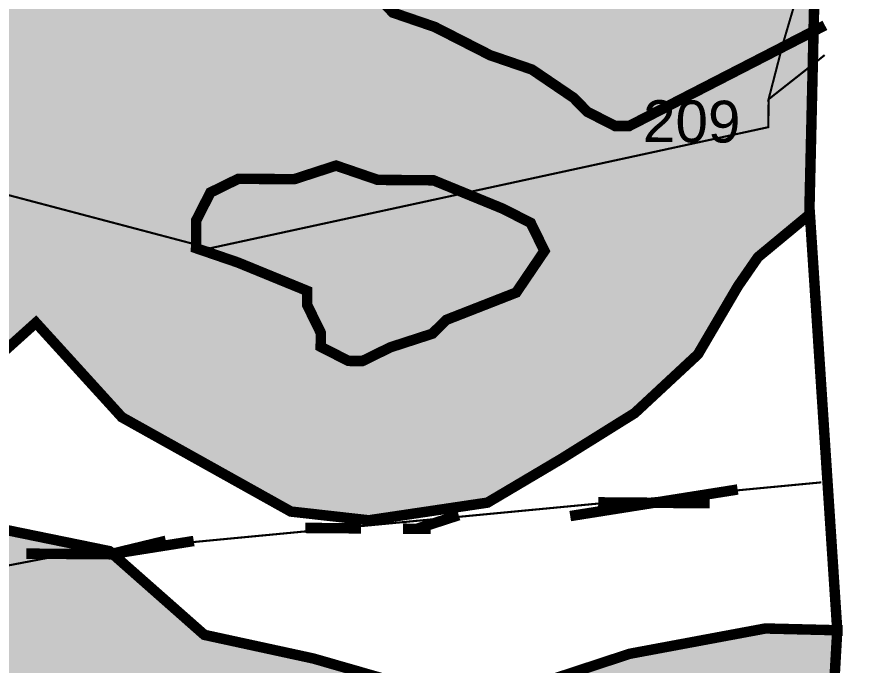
# Model space of a CAD drawing. Header units: metres. Extents: x 317370 to 326712, y 1824935 to 1838812.
# Drawn here: x 326352.1 to 326594.6, y 1830561.7 to 1830749.1 of the extents above; entities that cross this region are included whole.
import ezdxf

# ---------------------------------------------------------------- set-up
doc = ezdxf.new("R2010")
doc.units = ezdxf.units.M
doc.header["$MEASUREMENT"] = 0
for name, color, linetype in [('LOW TIDE LINE', 5, 'Continuous'), ('MANGROOVE', 112, 'Continuous'), ('RIVER', 4, 'Continuous'), ('SURVEY NO.', 7, 'Continuous'), ('SURVEY PLOT BOUNDARY', 35, 'Continuous'), ('VILLAGE BOUNDARY', 212, 'Continuous')]:
    doc.layers.add(name, color=color, linetype=linetype)
doc.styles.add('PDF Arial', font='arial.ttf')
pattern_1 = [(89.54916797648582, (306983.8735217016, 1824194.798318824), (-10.77453247694926, 10.94543967413085), [2.879777822320191, -18.84086672414168]), (44.5491679764858, (306983.8735217016, 1824194.798318824), (-10.77453247823203, 10.94543967543397), [2.879777822320191, -12.47903723005416]), (134.5491679764858, (306983.8735217016, 1824194.798318824), (-10.94543967543397, -10.77453247823203), [2.879777822320191, -12.47903723005416])]

# ---------------------------------------------------------------- blocks, each defined once
blk = doc.blocks.new('81')
at = {"layer": 'MANGROOVE'}
h = blk.add_hatch(dxfattribs=at)
h.set_pattern_fill('GRASS', color=256, scale=0.6046777579674942, angle=-0.4508320235141904)
h.set_pattern_definition(pattern_1)
h.paths.add_polyline_path([(326593.07198291, 1831199.540394765), (326581.3783917665, 1830695.336367625), (326581.3519435272, 1830691.97515738), (326566.464130907, 1830679.654961637), (326560.6801718319, 1830671.29689125), (326549.0883005207, 1830651.555655063), (326530.7907370871, 1830634.556333045), (326509.4952286698, 1830621.278153746), (326488.2050103602, 1830608.672274928), (326453.8553644717, 1830603.564262198), (326431.3387628347, 1830606.09437952), (326382.4439196138, 1830633.370609756), (326357.5867021898, 1830660.694911529), (326342.7657914591, 1830647.365785785), (326309.2984706645, 1830627.652685169), (326251.6461190711, 1830648.064877074), (326234.9280235874, 1830660.80179987), (326209.2915046609, 1830662.264047805), (326175.4897435213, 1830667.992336532), (326144.4521078494, 1830677.690628096), (326106.3100780668, 1830692.907135733), (326085.421757761, 1830727.552648185), (326073.8135950997, 1830721.76145199), (326044.8965540233, 1830707.072609755), (326026.161005089, 1830703.858615167), (325989.8382157866, 1830709.816852508), (325962.5994043163, 1830721.376036523), (325951.1763804809, 1830739.113458242), (325943.7704819924, 1830759.760465929), (325942.2574527245, 1830781.201550544), (325954.1400152905, 1830803.504502291), (325944.6703790764, 1830802.31849295), (325915.8789681079, 1830803.59552726), (325885.0366408441, 1830811.401424807), (325858.5990505249, 1830817.912140211), (325841.4275225431, 1830826.450839684), (325840.0272530625, 1830808.814320172), (325835.9142522358, 1830793.720264789), (325828.6891875307, 1830783.902899752), (325803.200382107, 1830766.179331678), (325779.8284210229, 1830761.531185204), (325751.4443074251, 1830761.124268913), (325736.5188544942, 1830761.241712311), (325714.7076085838, 1830767.926136044), (325700.2737572904, 1830777.073555009), (325685.3085292967, 1830798.830528892), (325676.8698846796, 1830821.796743086), (325681.5905863203, 1830838.338094427), (325686.9501256603, 1830851.531557087), (325699.4950575985, 1830869.500605914), (325682.0867451049, 1830874.679677138), (325667.6629621272, 1830885.08761269), (325663.7580922537, 1830896.463189723), (325655.7084118682, 1830915.434590471), (325617.4424051371, 1830914.895320042), (325624.7338428324, 1830906.434363695), (325644.5192346996, 1830863.076880685), (325647.3035980652, 1830842.886388179), (325640.3964176968, 1830820.040925185), (325632.5077345188, 1830806.026990674), (325614.7404645967, 1830792.300898944), (325599.3384367781, 1830785.279032664), (325561.317479382, 1830789.149736706), (325530.672114331, 1830795.27341178), (325500.2651858367, 1830804.966667449), (325477.8746257205, 1830818.16844791), (325469.9706630787, 1830828.945158042), (325465.0411622121, 1830843.690288981), (325465.4242635182, 1830868.40364618), (325473.5480780486, 1830885.567110463), (325487.9567318598, 1830899.949891372), (325474.4980711579, 1830899.425531719), (325450.2801076147, 1830894.153780768), (325425.1817273155, 1830883.846793486), (325391.9269212799, 1830869.565184944), (325371.0940220874, 1830866.997955092), (325330.5487301744, 1830870.678410792), (325304.9155176372, 1830872.560855683), (325277.2216204742, 1830879.711717898), (325265.9509265861, 1830890.094769811), (325250.3924048685, 1830923.727491487), (325238.7525828195, 1830940.626246243), (325231.2937878523, 1830954.550833441), (325221.246490627, 1830960.092279306), (325201.9230627134, 1830962.345224514), (325187.2813410079, 1830955.901318966), (325173.3162016414, 1830944.456316645), (325154.9215297811, 1830931.155311633), (325129.631146313, 1830923.160769156), (325097.4415963102, 1830920.052639603), (325066.5514812993, 1830921.766337815), (325046.006460215, 1830929.071059402), (325027.1812461425, 1830941.194301021), (325023.3042048392, 1830965.467625417), (324981.0043922768, 1830959.917931551), (324949.6939052111, 1830961.63493753), (324940.0701361322, 1830967.593200696), (324926.4689132384, 1830975.68358366), (324901.3223433298, 1830985.965781785), (324879.4598535602, 1830986.137810406), (324857.6006695697, 1830986.729962916), (324827.8376738451, 1830998.098970478), (324788.1731282208, 1831024.893817543), (324779.2613169465, 1831014.459463527), (324758.5775910347, 1831004.117665735), (324736.061251627, 1831001.353643861), (324716.5276377036, 1831003.608242952), (324696.4268525966, 1831012.667654988), (324670.9545368163, 1831049.648409224), (324642.7336568046, 1831071.41325236), (324614.5913259545, 1831103.160621858), (324612.7032466363, 1831130.498006955), (324606.6918852557, 1831168.376479094), (324608.550304488, 1831204.091327305), (324616.7217313405, 1831240.28185234), (324640.8647781123, 1831260.542901534), (324685.4240062254, 1831258.487642831), (324698.7744716117, 1831280.765601686), (324714.9752930282, 1831288.538051426), (324732.4469009034, 1831290.375518789), (324750.8910234891, 1831290.230388156), (324770.294860832, 1831286.456935704), (324782.175116586, 1831289.325908901), (324798.0310468917, 1831295.126053801), (324823.7496871847, 1831298.544525638), (324847.4454510617, 1831296.053931829), (324864.128861052, 1831281.439501967), (324873.8750248089, 1831264.24639815), (324906.5827874794, 1831224.075375674), (324927.2418725963, 1831212.392190582), (324932.9523604962, 1831226.50121622), (324953.401229505, 1831229.961081054), (324962.6551255719, 1831230.366396117), (324929.5909270266, 1831259.77305896), (324920.8899452335, 1831284.199551952), (324921.0893678674, 1831309.54344692), (324931.2192194411, 1831333.691432989), (324946.1983120032, 1831353.652436989), (324975.8719073423, 1831357.368909701), (324987.3995026606, 1831357.278202909), (324992.2048136036, 1831381.927540459), (325002.1996084008, 1831396.332048448), (325004.0509673345, 1831422.321260107), (325003.9365784561, 1831449.642643026), (325002.8160062602, 1831474.667803534), (324996.6672306501, 1831490.040735537), (324995.3078043327, 1831526.588474239), (325008.7697853209, 1831563.019515172), (325021.4926271078, 1831589.252376898), (325033.4376304926, 1831600.349890262), (325057.8828936291, 1831609.37409766), (325079.2965074489, 1831609.863916319), (325101.9809082669, 1831604.418825631), (325115.4172742411, 1831595.754928657), (325124.764158739, 1831569.677528695), (325128.5455904332, 1831547.92307986), (325138.5200991057, 1831517.890850129), (325151.2485534752, 1831502.978346361), (325156.0491180931, 1831485.165842621), (325156.9232159909, 1831470.675810949), (325148.5596385273, 1831454.283521818), (325142.8387906047, 1831438.857874216), (325142.3436852663, 1831417.795391245), (325163.1638992616, 1831337.43056615), (325183.9537117283, 1831317.664439208), (325198.4088653065, 1831295.622393025), (325208.2255209765, 1831275.610347671), (325228.6202476813, 1831247.873394363), (325239.5255852197, 1831239.481386232), (325261.8831189031, 1831249.937424542), (325281.6647937649, 1831271.045547547), (325300.8077699623, 1831295.481175314), (325314.5399265504, 1831308.330702279), (325334.5181598101, 1831312.16050436), (325363.6898850076, 1831301.299072615), (325371.6006012925, 1831292.598365645), (325382.1182015445, 1831319.427628201), (325399.9731740269, 1831349.189371971), (325413.9933849415, 1831356.388461758), (325434.9480399972, 1831357.5525536), (325460.5124374119, 1831353.032202312), (325475.6898220885, 1831354.317951848), (325511.6125039936, 1831356.360979796), (325544.7864930129, 1831347.129295139), (325560.971791757, 1831333.712095176), (325568.1732266705, 1831319.368798729), (325571.0109973854, 1831299.7439304), (325575.4300540629, 1831269.806919743), (325568.9583694517, 1831250.402294777), (325568.1757414197, 1831235.457370227), (325585.2173595604, 1831204.09205984), (325605.381544292, 1831189.314574373), (325642.8616858369, 1831178.055503966), (325670.5122504703, 1831185.147341023), (325690.6708612863, 1831211.900668654), (325713.8240938954, 1831238.962768157), (325742.5347345359, 1831254.020198993), (325774.4731527397, 1831256.75910284), (325788.0695223081, 1831252.332923961), (325805.3790125505, 1831234.956402479), (325876.8758977648, 1831237.051844466), (325908.7934021371, 1831237.132885775), (325945.1268550338, 1831249.140118707), (325965.9607635752, 1831277.217182698), (325989.6324427964, 1831285.66937836), (326024.3532883207, 1831284.106353101), (326064.1083125798, 1831266.184424254), (326077.6184142113, 1831250.794772481), (326102.0307446888, 1831268.876241862), (326106.2084580255, 1831292.765174323), (326120.309708815, 1831310.263326152), (326153.357871831, 1831327.280055481), (326185.6993683865, 1831338.986510341), (326204.3948254184, 1831348.806766211), (326234.0034628556, 1831351.231739775), (326262.4683712948, 1831335.059961674), (326270.3241901373, 1831319.382539048), (326303.4473709463, 1831278.236153452), (326356.1546877853, 1831258.551067819), (326375.9708418343, 1831241.782818813), (326403.6977122033, 1831216.313862836), (326420.1318524517, 1831192.262815663), (326427.9955136218, 1831177.582045832), (326444.9005503309, 1831171.136330151), (326463.9598729272, 1831184.940726966), (326480.6580448725, 1831194.444509327), (326509.9368015405, 1831197.204341126), (326559.1545786462, 1831198.810564974), (326581.4286078413, 1831198.635298087)])
h = blk.add_hatch(dxfattribs=at)
h.set_pattern_fill('GRASS', color=256, scale=0.6046777579674942, angle=-0.4508320235141904)
h.set_pattern_definition(pattern_1)
h.paths.add_polyline_path([(325009.165826371, 1830663.654306657), (325072.6387264077, 1830666.619726471), (325127.0483586184, 1830663.41967258), (325162.6274152754, 1830646.508249664), (325210.3817157663, 1830634.69836067), (325230.5937075402, 1830647.705915611), (325258.528594216, 1830672.779772195), (325286.0104408566, 1830684.344161716), (325343.0781112837, 1830685.71160064), (325485.8740055386, 1830679.044142085), (325526.0188856988, 1830656.879218666), (325615.7017510152, 1830641.967485126), (325729.3586977374, 1830633.450405695), (325787.6066042207, 1830633.338507936), (325837.4483551215, 1830639.525599909), (325906.7306336594, 1830631.70419851), (325981.9340652423, 1830627.30099934), (326012.7819128066, 1830626.018815189), (326027.6245705518, 1830617.586328205), (326040.0102193725, 1830605.361726122), (326048.9153657589, 1830591.432114011), (326052.3031760903, 1830581.357218384), (326075.3434296775, 1830601.272325425), (326107.3568350825, 1830615.91941589), (326197.3947422748, 1830621.717453134), (326250.3086064071, 1830604.669628451), (326299.5915396375, 1830610.865135703), (326378.8625855328, 1830594.64936789), (326406.3076003068, 1830570.443371695), (326437.8052621206, 1830563.612228955), (326467.5558572958, 1830555.062436397), (326490.3451469374, 1830543.102480116), (326502.5832440496, 1830556.172778968), (326529.3498464932, 1830564.97087378), (326568.5866112956, 1830572.284883727), (326589.3857137632, 1830571.774713937), (326578.9563237233, 1830387.524576698), (326554.6606374617, 1830388.755204083), (326526.359465158, 1830405.262924188), (326509.8624323374, 1830423.756593941), (326500.3594199885, 1830449.818054014), (326499.07357256, 1830462.648332726), (326469.4979416164, 1830449.367948521), (326441.0413735841, 1830446.1269969), (326373.8185629208, 1830465.040485875), (326342.0668761201, 1830483.654262435), (326322.7064401063, 1830490.736336977), (326272.8120094958, 1830494.940315011), (326249.2364437791, 1830495.125823254), (326198.5041589074, 1830501.435097992), (326178.1334104487, 1830512.336497791), (326162.2153102616, 1830516.273127444), (326139.9995005061, 1830512.983069384), (326130.8789812969, 1830499.541730745), (326132.8555376981, 1830486.35965461), (326145.4272054292, 1830453.690750106), (326153.3493764055, 1830402.874729046), (326150.3849527519, 1830378.643840994), (326133.2331383854, 1830357.989455613), (326119.9795754913, 1830348.045505386), (326097.7337771183, 1830340.944307815), (326079.0230062059, 1830342.477497977), (326045.4750303309, 1830353.136149399), (325979.9433017989, 1830396.962888066), (325889.3137375659, 1830446.971856675), (325856.63367519, 1830479.798987411), (325843.278756611, 1830501.039855609), (325821.8652806841, 1830511.603024709), (325800.0750990855, 1830518.357782533), (325757.4503736539, 1830521.118596326), (325729.0621111085, 1830526.539310915), (325552.0958015715, 1830534.190140937), (325523.497618951, 1830512.932879054), (325499.2728730451, 1830474.663159232), (325486.4835915515, 1830435.610586455), (325444.2768779143, 1830361.98053434), (325420.8791525438, 1830340.682351798), (325417.1095189472, 1830302.251750609), (325406.4748222634, 1830230.726356673), (325388.2993634801, 1830212.158931516), (325367.3748539011, 1830196.731569056), (325341.7082302729, 1830195.547569771), (325310.2487356057, 1830207.229240387), (325295.1522031713, 1830227.444433079), (325271.8349590272, 1830268.602496139), (325267.136464908, 1830288.389361536), (325271.1601234566, 1830315.037328941), (325270.0758678152, 1830353.506196832), (325279.1597139112, 1830453.063065423), (325258.5589918644, 1830490.124569395), (325218.2134350467, 1830518.161189108), (325158.717698054, 1830535.953821565), (325110.3137330013, 1830553.31266797), (325070.4871305387, 1830559.169822533), (325039.5791561228, 1830552.82972891), (324990.5051624748, 1830550.108256848), (324946.5618746411, 1830561.54172272), (324925.2874366686, 1830589.774713714), (324914.0699223576, 1830618.275078782), (324912.5927529578, 1830650.856684354), (324915.4890208477, 1830666.425905054), (324929.1659400782, 1830683.823728147), (324948.9875947622, 1830691.290509067), (324976.0300321753, 1830691.077721171), (324993.6434009761, 1830682.276923815), (325012.2560275426, 1830668.27092679)])
at = {"layer": 'LOW TIDE LINE', "lineweight": 18, "const_width": 3.023388789837471}
blk.add_lwpolyline([(326585.8132013776, 1830746.658374044), (326529.1500149695, 1830717.538849909), (326525.1192066491, 1830717.570566991), (326517.089395697, 1830721.665396679), (326513.0903930654, 1830725.728509284), (326501.0615794817, 1830733.886451578), (326489.0010441897, 1830738.012997687), (326472.9414222856, 1830746.202657063), (326460.8808869935, 1830750.329203173), (326452.8827977498, 1830758.455429044)], dxfattribs=at)
blk.add_lwpolyline([(326460.1195659926, 1830653.575694772), (326452.0263116237, 1830649.607732093), (326447.9955872837, 1830649.639448515), (326439.9657763317, 1830653.734278203), (326439.9974980401, 1830657.765674386), (326436.0301331364, 1830665.860183835), (326436.0618548448, 1830669.891580019), (326415.9715086006, 1830678.112955817), (326403.9109733086, 1830682.239501926), (326403.9744167253, 1830690.302294293), (326408.0686684625, 1830698.333369577), (326416.1618388509, 1830702.301332917), (326432.2849041718, 1830702.174465908), (326444.4088828805, 1830706.110712165), (326456.4694181726, 1830701.984166055), (326472.5924834934, 1830701.857299046), (326492.6828297375, 1830693.635923248), (326500.7126406896, 1830689.54109356), (326504.6799216129, 1830681.446584772), (326496.5232238273, 1830669.415829726), (326476.3059907497, 1830661.51162079), (326472.2435447014, 1830657.511941029)], close=True, dxfattribs=at)
at = {"layer": 'MANGROOVE', "const_width": 3.023388789837471, "flags": 128}
for points in [[(326593.07198291, 1831199.540394765), (326581.3783917665, 1830695.336367625), (326581.3519435272, 1830691.97515738), (326566.464130907, 1830679.654961637), (326560.6801718319, 1830671.29689125), (326549.0883005207, 1830651.555655063), (326530.7907370871, 1830634.556333045), (326509.4952286698, 1830621.278153746), (326488.2050103602, 1830608.672274928), (326453.8553644717, 1830603.564262198), (326431.3387628347, 1830606.09437952), (326382.4439196138, 1830633.370609756), (326357.5867021898, 1830660.694911529), (326342.7657914591, 1830647.365785785)], [(326299.5915396375, 1830610.865135703), (326378.8625855328, 1830594.64936789), (326406.3076003068, 1830570.443371695), (326437.8052621206, 1830563.612228955), (326467.5558572958, 1830555.062436397), (326490.3451469374, 1830543.102480116), (326502.5832440496, 1830556.172778968), (326529.3498464932, 1830564.97087378), (326568.5866112956, 1830572.284883727), (326589.3857137632, 1830571.774713937), (326578.9563237233, 1830387.524576698), (326554.6606374617, 1830388.755204083), (326526.359465158, 1830405.262924188), (326509.8624323374, 1830423.756593941), (326500.3594199885, 1830449.818054014), (326499.07357256, 1830462.648332726), (326469.4979416164, 1830449.367948521), (326441.0413735841, 1830446.1269969), (326373.8185629208, 1830465.040485875), (326342.0668761201, 1830483.654262435)]]:
    blk.add_lwpolyline(points, dxfattribs=at)
at = {"layer": 'RIVER', "flags": 128}
blk.add_lwpolyline([(326299.5915396375, 1830610.865135703, 3.023388789837471, 3.023388789837471, 0), (326378.8625855328, 1830594.64936789, 3.023388789837471, 3.023388789837471, 0), (326406.3076003068, 1830570.443371695, 3.023388789837471, 3.023388789837471, 0), (326437.8052621206, 1830563.612228955, 3.023388789837471, 3.023388789837471, 0), (326467.5558572958, 1830555.062436397, 3.023388789837471, 3.023388789837471, 0), (326490.3451469374, 1830543.102480116, 3.023388789837471, 3.023388789837471, 0), (326502.5832440496, 1830556.172778968, 3.023388789837471, 3.023388789837471, 0), (326529.3498464932, 1830564.97087378, 3.023388789837471, 3.023388789837471, 0), (326568.5866112956, 1830572.284883727, 3.023388789837471, 3.023388789837471, 0), (326589.3857137632, 1830571.774713937, 3.023388789837471, 3.023388789837471, 0), (326581.4693675365, 1830692.072329935, 3.023388789837471, 3.023388789837471, 0), (326566.464130907, 1830679.654961637, 3.023388789837471, 3.023388789837471, 0), (326560.6801718319, 1830671.29689125, 3.023388789837471, 3.023388789837471, 0), (326549.0883005207, 1830651.555655063, 3.023388789837471, 3.023388789837471, 0), (326530.7907370871, 1830634.556333045, 3.023388789837471, 3.023388789837471, 0), (326509.4952286698, 1830621.278153746, 3.023388789837471, 3.023388789837471, 0), (326488.2050103602, 1830608.672274928, 3.023388789837471, 3.023388789837471, 0), (326453.8553644717, 1830603.564262198, 3.023388789837471, 3.023388789837471, 0), (326431.3387628347, 1830606.09437952, 3.023388789837471, 3.023388789837471, 0), (326382.4439196138, 1830633.370609756, 3.023388789837471, 3.023388789837471, 0), (326357.5867021898, 1830660.694911529, 3.023388789837471, 3.023388789837471, 0), (326342.7657914591, 1830647.365785785, 3.023388789837471, 3.023388789837471, 0)], format="xyseb", dxfattribs=at)
at = {"layer": 'SURVEY PLOT BOUNDARY', "lineweight": 18, "const_width": 0.6046777579674942}
for points in [[(326048.762338192, 1830116.571823279), (326069.1064581031, 1830140.601616948), (326238.9374931122, 1830207.803251774), (326335.9929348211, 1830247.356096856), (326346.0212134005, 1830497.239226721), (326350.4643206102, 1830549.615744663), (326487.1611844433, 1830504.191935071), (326551.685000135, 1830507.71594852), (326584.254031234, 1830548.509128966), (326551.685000135, 1830507.71594852), (326487.1611844433, 1830504.191935071), (326350.4643206102, 1830549.615744663), (326346.592204812, 1830569.804442002), (326346.7508133539, 1830589.961422919), (326366.9363247231, 1830593.834235671), (326584.773538021, 1830614.53135116), (326366.9363247231, 1830593.834235671), (326346.7508133539, 1830589.961422919), (326346.592204812, 1830569.804442002), (326322.3758851224, 1830565.963346332), (325719.1263127372, 1830744.070884485), (325074.1098784648, 1830737.051365725)], [(325997.6292201692, 1830790.259187735), (326218.8768025214, 1830732.075223427), (326407.9417816291, 1830682.207784844), (326569.4575942912, 1830717.221683047), (326569.521037708, 1830725.284475413), (326585.745528198, 1830738.058036535), (326569.521037708, 1830725.284475413), (326573.6786488814, 1830741.378343725), (326581.9622335005, 1830769.534683504)], [(326581.9622335005, 1830769.534683504), (326573.6786488814, 1830741.378343725), (326569.521037708, 1830725.284475413), (326569.4575942912, 1830717.221683047), (326407.9417816291, 1830682.207784844), (326218.8768025214, 1830732.075223427), (325997.6292201692, 1830790.259187735)]]:
    blk.add_lwpolyline(points, dxfattribs=at)
at = {"layer": 'VILLAGE BOUNDARY', "lineweight": 50, "const_width": 3.023388789837471}
for points in [[(326520.2319961831, 1830608.754586462), (326536.3549775234, 1830608.627720114), (326560.5712972131, 1830612.468815783)], [(326552.4780428443, 1830608.500853105), (326536.3549775234, 1830608.627720114), (326512.1387418142, 1830604.786623783)], [(326467.7687164441, 1830601.104110883), (326479.892695153, 1830605.04035714)], [(326451.6456511233, 1830601.230977892), (326443.5841184629, 1830601.294411397), (326435.5225858024, 1830601.357844902)], [(326471.7994407841, 1830601.072394462), (326463.7379081237, 1830601.135827966)], [(326395.1832847724, 1830597.64361558), (326379.0285817236, 1830593.739085745), (326366.9363247231, 1830593.834235671), (326354.8439837423, 1830593.929386259)], [(326362.9055164027, 1830593.865952754), (326366.9363247231, 1830593.834235671), (326379.0285817236, 1830593.739085745), (326403.2448174328, 1830597.580182076)]]:
    blk.add_lwpolyline(points, dxfattribs=at)
at = {"layer": 'SURVEY NO.', "insert": (326533.1435740677, 1830712.783938498), "char_height": 12.09355515934988, "attachment_point": 7, "rotation": 359.5491679764858, "style": 'PDF Arial'}
blk.add_mtext('209', dxfattribs=at)

msp = doc.modelspace()

# ---------------------------------------------------------------- block references
msp.add_blockref('81', (0, 0))

doc.saveas('drawing.dxf')
